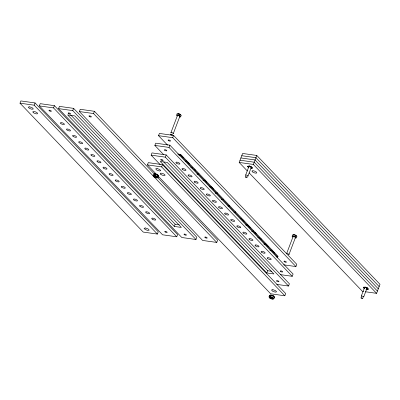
<?xml version="1.0" encoding="UTF-8"?>
<svg xmlns="http://www.w3.org/2000/svg" width="400" height="400" viewBox="0 0 400 400"><rect width="100%" height="100%" fill="white"/><g stroke="black" fill="none" stroke-linecap="round" stroke-linejoin="round"><path stroke-width="0.6" d="M273.41 296.205L273.66 296.28M20 103.185L20.855 100.94L35.04 102.94L158.255 231.82L157.4 234.07L143.215 232.07L20 103.185L34.185 105.185L157.4 234.07M34.185 105.185L35.04 102.94M39.36 105.915L40.215 103.665L54.4 105.665L177.61 234.545L176.76 236.795L162.575 234.795L39.36 105.915L53.545 107.91L176.76 236.795M53.545 107.91L54.4 105.665M58.575 108.62L59.43 106.375L73.615 108.37L196.83 237.255L195.975 239.5L181.79 237.505L58.575 108.62L72.76 110.62L195.975 239.5M72.76 110.62L73.615 108.37M157.745 177.545L217.63 240.185L216.775 242.43L202.59 240.435L79.375 111.55L80.23 109.305L94.415 111.3L154.73 174.39M216.775 242.43L93.565 113.55L94.415 111.3M157.2 174.995A1.4 0.46 20.8 0 0 156.935 174.825L147.44 164.9L148.295 162.65L162.48 164.65L285.69 293.53L284.84 295.78L270.655 293.78L158.21 176.165M160.185 164.625L151.14 155.16L151.99 152.91L166.18 154.91L289.39 283.79L288.54 286.04L276.82 284.39M163.455 154.435L154.84 145.42L155.69 143.175L169.88 145.17L293.09 274.055L292.24 276.3L280.52 274.65M167.585 145.145L158.54 135.68L159.39 133.435L173.575 135.43L296.79 264.315L295.935 266.56L283.6 264.825M153.11 175.79C154.835 175.085 156.905 176.135 158.1 177.48C156.505 178.475 154.035 177.32 153.11 175.79L153.675 174.265C154.795 173.045 159.73 175.435 158.08 176.055A2.335 0.765 20.8 0 0 156.89 174.445A2.335 0.765 20.8 0 0 154.03 174.23M154.39 175.42L154.945 173.95M154.525 175.44L155.08 173.97M170.92 132.71L177.465 115.475M156.885 176.265L157.445 174.795M157.01 176.34L157.57 174.87M173.315 133.545L179.865 116.315M284.84 295.78L161.625 166.895L162.48 164.65M288.54 286.04L165.325 157.16L166.18 154.91M292.24 276.3L169.025 147.42L169.88 145.17M295.935 266.56L172.725 137.68L173.575 135.43M158.095 177.535L158.66 176.01M180.665 154.43L278.055 256.3L277.77 257.05L180.38 155.18L180.665 154.43L177.71 154.015M186.755 160.8L186.47 161.545L185.285 161.38M192.84 167.165L192.555 167.915L190.78 167.665M174.27 226.425L67.655 114.91L74.75 115.91L181.365 227.425L174.27 226.425L175.125 224.18L70.67 114.92M198.925 173.53L198.64 174.28L196.87 174.03M205.015 179.9L204.73 180.65L202.955 180.4M211.1 186.265L210.815 187.015L209.635 186.85M217.185 192.635L216.905 193.38L215.13 193.13M223.275 199L222.99 199.75L221.215 199.5M247.37 171.01L239.185 162.45L242.6 153.46L256.785 155.455L380 284.34L376.585 293.33L365.485 291.765M229.36 205.365L229.075 206.115L227.895 205.95M245.59 175.21L248.865 166.595M247.99 176.05L251.26 167.43M376.585 293.33L253.37 164.445L256.785 155.455M235.45 211.735L235.165 212.485L233.98 212.315M241.535 218.1L241.25 218.85L240.07 218.685M247.62 224.465L247.335 225.215L245.565 224.965M253.71 230.835L253.425 231.585L251.65 231.335M259.795 237.2L259.51 237.95L257.74 237.7M265.885 243.57L265.6 244.315L263.825 244.065M271.97 249.935L271.685 250.685L269.91 250.435M266.83 272.965L160.22 161.445L167.31 162.445L273.925 273.965L266.83 272.965L267.685 270.72L163.66 161.91M268.945 296.955L269.515 295.43C271.38 294.37 275.77 296.25 273.93 298.7C272.385 299.765 269.065 298.04 269.225 296.945C270.91 296.215 272.84 297.45 273.945 298.675M270.225 296.59L270.785 295.115M286.585 253.695L293.13 236.46M270.36 296.605L270.92 295.135M272.72 297.435L273.28 295.96M288.98 254.53L295.525 237.3M272.85 297.505L273.41 296.035M361.255 296.195L364.53 287.58M363.65 297.03L367.145 287.84M269.5 295.455L269.825 295.65M274.505 297.205L274.22 297.185M252.325 167.795L250.645 167.805A2.335 0.765 20.8 0 0 252.235 167.8M368.16 288.96L366.48 288.97M251.15 168.54L252.525 168.2L251.345 166.965L248.785 166.07L247.41 166.415L248.59 167.645M273.705 296.38L273.425 296.395L273.86 296.535M178.385 114.03L179.005 114.005M79.375 111.55L93.565 113.55M158.54 135.68L172.725 137.68M241.745 155.705L255.93 157.705L379.145 286.585M154.84 145.42L169.025 147.42M240.895 157.955L255.08 159.95L378.29 288.835M240.04 160.2L254.225 162.2L377.44 291.08M239.185 162.45L253.37 164.445M178.61 154.93L180.38 155.18M151.14 155.16L165.325 157.16M147.44 164.9L161.625 166.895M157.675 175.32L158.11 175.405L157.73 175.27M175.125 224.18L179.26 224.76M276 256.8L277.77 257.05M267.685 270.72L271.825 271.3M363.635 291.505L362.4 291.33L249.095 172.815M273.34 296.305L273.945 296.575L273.54 296.515M157.615 175.255L158.025 175.37M365.96 289.35L366.985 289.705L368.36 289.365L367.18 288.13L364.625 287.235L363.245 287.575L364.035 288.4M248.92 167.06L247.93 166.255M364.63 288.155L363.765 287.42M181.34 155.54L183.185 157.47M187.43 161.905L189.27 163.835M194.255 169.045L195.36 170.2M205.69 181.005L206.795 182.165M211.775 187.375L213.62 189.3M242.58 219.595L244.055 221.135M248.295 225.575L250.14 227.505M255.12 232.715L256.23 233.87M260.47 238.31L261.21 239.08M266.56 244.675L268.4 246.605M272.645 251.04L274.49 252.97M179.855 114.375L180.085 114.765M156.285 174.53A1.4 0.46 20.8 0 1 156.625 174.665M293.445 236.885A1.275 0.42 20.8 0 1 293.6 236.285A1.275 0.42 20.8 0 1 295.34 236.98A1.275 0.42 20.8 0 1 294.88 237.46M286.61 253.815A1.275 0.42 20.8 0 1 288.145 253.81A1.275 0.42 20.8 0 1 288.595 254.71M292.635 235.385A2.335 0.765 20.8 0 1 294.9 235.075A2.335 0.765 20.8 0 1 296.685 236.855M293.5 234.945A1.485 0.49 20.8 0 1 295.19 234.97A1.485 0.49 20.8 0 1 296.145 236.035M292.855 236.995A2.335 0.765 20.8 0 1 292.975 235.785A2.335 0.765 20.8 0 1 296.27 237.145A2.335 0.765 20.8 0 1 295.01 237.88M269.87 295.395A2.335 0.765 20.8 0 1 272.445 295.49A2.335 0.765 20.8 0 1 274.16 297.11M272.12 295.695A1.4 0.46 20.8 0 1 272.46 295.83M254.95 232.855A1.695 0.56 20.8 0 1 255.095 233.05M212.105 188.08A1.695 0.56 20.8 0 1 212.345 188.29M177.6 115.745A1.275 0.42 20.8 0 1 178.02 115.305A1.275 0.42 20.8 0 1 179.615 115.945A1.275 0.42 20.8 0 1 179.475 116.495M170.95 132.835A1.275 0.42 20.8 0 1 172.48 132.825A1.275 0.42 20.8 0 1 172.93 133.725M176.97 114.4A2.335 0.765 20.8 0 1 179.235 114.09A2.335 0.765 20.8 0 1 181.02 115.87M177.865 113.835A1.485 0.49 20.8 0 1 179.525 113.985A1.485 0.49 20.8 0 1 180.605 114.96M177.195 116.01A2.335 0.765 20.8 0 1 177.31 114.8A2.335 0.765 20.8 0 1 180.605 116.16A2.335 0.765 20.8 0 1 179.345 116.895M245.725 175.48A1.275 0.42 20.8 0 1 246.235 175.05A1.275 0.42 20.8 0 1 247.855 175.78A1.275 0.42 20.8 0 1 247.345 176.205M248.955 167.15A2.335 0.765 20.8 0 1 247.94 166.09M249.125 165.795A2.335 0.765 20.8 0 1 249.66 165.905M248.965 166.69A1.4 0.46 20.8 0 1 249.43 166.21A1.4 0.46 20.8 0 1 251.185 166.91A1.4 0.46 20.8 0 1 251.03 167.515M250.825 166.58A1.275 0.42 20.8 0 1 251.19 167.32M248.985 166.325A1.275 0.42 20.8 0 1 249.035 166.225M249.92 166.22A1.275 0.42 20.8 0 1 250.54 166.44M368.12 288.56A2.335 0.765 20.8 0 1 366.45 288.975M364.79 288.315A2.335 0.765 20.8 0 1 364.12 286.965M364.96 286.96A2.335 0.765 20.8 0 1 365.5 287.07M367.155 287.73A2.335 0.765 20.8 0 1 367.595 288.015M364.805 287.855A1.4 0.46 20.8 0 1 365.365 287.385A1.4 0.46 20.8 0 1 367.145 288.185A1.4 0.46 20.8 0 1 366.58 288.66M365.76 287.385A1.275 0.42 20.8 0 1 367.145 288.13A1.275 0.42 20.8 0 1 366.57 288.485M361.39 296.465A1.275 0.42 20.8 0 1 362.505 296.185A1.275 0.42 20.8 0 1 363.465 297.19M29.6 106.81L28.225 107.15L29.405 108.385L31.96 109.28L33.34 108.94L32.155 107.705L29.6 106.81M157.04 168.52L155.665 168.865L156.845 170.1L159.4 170.99L160.775 170.65L159.595 169.415L157.04 168.52M145.435 227.975L144.06 228.315L145.24 229.55L147.8 230.445L149.175 230.105L147.995 228.87L145.435 227.975M272.875 289.685L271.5 290.025L272.68 291.26L275.235 292.155L276.61 291.815L275.43 290.58L272.875 289.685M168.415 140.525A1.275 0.42 20.8 0 0 170.455 141.06A1.275 0.42 20.8 0 0 169.09 140.025A1.275 0.42 20.8 0 0 168.415 140.525M284.25 261.69A1.275 0.42 20.8 0 0 286.29 262.225A1.275 0.42 20.8 0 0 284.93 261.19A1.275 0.42 20.8 0 0 284.25 261.69M160.88 174.4A2.545 0.835 20.8 0 0 164.935 175.42A2.545 0.835 20.8 0 0 162.13 173.345A2.545 0.835 20.8 0 0 160.88 174.4M153.925 176.81A2.335 0.765 20.8 0 0 157.64 177.745A2.335 0.765 20.8 0 0 155.07 175.845A2.335 0.765 20.8 0 0 153.925 176.81M154.57 176.805A1.4 0.46 20.8 0 0 156.805 177.365A1.4 0.46 20.8 0 0 155.26 176.225A1.4 0.46 20.8 0 0 154.57 176.805M154.705 176.69A1.275 0.42 20.8 0 0 156.73 177.2A1.275 0.42 20.8 0 0 155.33 176.165A1.275 0.42 20.8 0 0 154.705 176.69M269.76 297.975A2.335 0.765 20.8 0 0 273.48 298.91A2.335 0.765 20.8 0 0 270.905 297.01A2.335 0.765 20.8 0 0 269.76 297.975M270.41 297.97A1.4 0.46 20.8 0 0 272.64 298.53A1.4 0.46 20.8 0 0 271.095 297.39A1.4 0.46 20.8 0 0 270.41 297.97M270.54 297.855A1.275 0.42 20.8 0 0 272.57 298.365A1.275 0.42 20.8 0 0 271.165 297.33A1.275 0.42 20.8 0 0 270.54 297.855M170.845 134.63A1.02 0.335 20.8 0 0 172.465 135.04A1.02 0.335 20.8 0 0 171.345 134.21A1.02 0.335 20.8 0 0 170.845 134.63M161.015 160.005A1.275 0.42 20.8 0 0 163.055 160.54A1.275 0.42 20.8 0 0 161.695 159.505A1.275 0.42 20.8 0 0 161.015 160.005M276.85 281.17A1.275 0.42 20.8 0 0 278.89 281.705A1.275 0.42 20.8 0 0 277.53 280.67A1.275 0.42 20.8 0 0 276.85 281.17M200.725 188.56A2.12 0.7 20.8 0 0 204.125 189.45A2.12 0.7 20.8 0 0 201.855 187.725A2.12 0.7 20.8 0 0 200.725 188.56M206.81 194.925A2.12 0.7 20.8 0 0 210.21 195.815A2.12 0.7 20.8 0 0 207.94 194.09A2.12 0.7 20.8 0 0 206.81 194.925M237.245 226.76A2.12 0.7 20.8 0 0 240.645 227.65A2.12 0.7 20.8 0 0 238.375 225.925A2.12 0.7 20.8 0 0 237.245 226.76M231.16 220.39A2.12 0.7 20.8 0 0 234.555 221.285A2.12 0.7 20.8 0 0 232.29 219.555A2.12 0.7 20.8 0 0 231.16 220.39M218.985 207.66A2.12 0.7 20.8 0 0 222.385 208.55A2.12 0.7 20.8 0 0 220.115 206.825A2.12 0.7 20.8 0 0 218.985 207.66M243.33 233.125A2.12 0.7 20.8 0 0 246.73 234.015A2.12 0.7 20.8 0 0 244.465 232.29A2.12 0.7 20.8 0 0 243.33 233.125M249.42 239.495A2.12 0.7 20.8 0 0 252.82 240.385A2.12 0.7 20.8 0 0 250.55 238.66A2.12 0.7 20.8 0 0 249.42 239.495M261.595 252.225A2.12 0.7 20.8 0 0 264.99 253.12A2.12 0.7 20.8 0 0 262.725 251.39A2.12 0.7 20.8 0 0 261.595 252.225M176.375 163.09A2.12 0.7 20.8 0 0 179.775 163.98A2.12 0.7 20.8 0 0 177.505 162.255A2.12 0.7 20.8 0 0 176.375 163.09M164.715 150.265A1.275 0.42 20.8 0 0 166.755 150.8A1.275 0.42 20.8 0 0 165.395 149.765A1.275 0.42 20.8 0 0 164.715 150.265M280.55 271.43A1.275 0.42 20.8 0 0 282.59 271.965A1.275 0.42 20.8 0 0 281.23 270.93A1.275 0.42 20.8 0 0 280.55 271.43M267.68 258.595A2.12 0.7 20.8 0 0 271.08 259.485A2.12 0.7 20.8 0 0 268.81 257.76A2.12 0.7 20.8 0 0 267.68 258.595M182.465 169.455A2.12 0.7 20.8 0 0 185.86 170.345A2.12 0.7 20.8 0 0 183.595 168.62A2.12 0.7 20.8 0 0 182.465 169.455M188.55 175.825A2.12 0.7 20.8 0 0 191.95 176.715A2.12 0.7 20.8 0 0 189.68 174.99A2.12 0.7 20.8 0 0 188.55 175.825M194.635 182.19A2.12 0.7 20.8 0 0 198.035 183.08A2.12 0.7 20.8 0 0 195.77 181.355A2.12 0.7 20.8 0 0 194.635 182.19M212.895 201.29A2.12 0.7 20.8 0 0 216.295 202.18A2.12 0.7 20.8 0 0 214.03 200.455A2.12 0.7 20.8 0 0 212.895 201.29M225.07 214.025A2.12 0.7 20.8 0 0 228.47 214.915A2.12 0.7 20.8 0 0 226.2 213.19A2.12 0.7 20.8 0 0 225.07 214.025M255.505 245.86A2.12 0.7 20.8 0 0 258.905 246.75A2.12 0.7 20.8 0 0 256.635 245.025A2.12 0.7 20.8 0 0 255.505 245.86M33.44 112.685A2.545 0.835 20.8 0 0 37.495 113.705A2.545 0.835 20.8 0 0 34.69 111.635A2.545 0.835 20.8 0 0 33.44 112.685M85.245 149.05A2.12 0.7 20.8 0 0 88.645 149.94A2.12 0.7 20.8 0 0 86.375 148.215A2.12 0.7 20.8 0 0 85.245 149.05M91.33 155.42A2.12 0.7 20.8 0 0 94.73 156.31A2.12 0.7 20.8 0 0 92.465 154.585A2.12 0.7 20.8 0 0 91.33 155.42M121.765 187.255A2.12 0.7 20.8 0 0 125.165 188.145A2.12 0.7 20.8 0 0 122.895 186.42A2.12 0.7 20.8 0 0 121.765 187.255M115.68 180.885A2.12 0.7 20.8 0 0 119.08 181.775A2.12 0.7 20.8 0 0 116.81 180.05A2.12 0.7 20.8 0 0 115.68 180.885M103.505 168.15A2.12 0.7 20.8 0 0 106.905 169.045A2.12 0.7 20.8 0 0 104.635 167.315A2.12 0.7 20.8 0 0 103.505 168.15M127.855 193.62A2.12 0.7 20.8 0 0 131.25 194.51A2.12 0.7 20.8 0 0 128.985 192.785A2.12 0.7 20.8 0 0 127.855 193.62M133.94 199.985A2.12 0.7 20.8 0 0 137.34 200.88A2.12 0.7 20.8 0 0 135.07 199.15A2.12 0.7 20.8 0 0 133.94 199.985M146.115 212.72A2.12 0.7 20.8 0 0 149.515 213.61A2.12 0.7 20.8 0 0 147.245 211.885A2.12 0.7 20.8 0 0 146.115 212.72M60.895 123.585A2.12 0.7 20.8 0 0 64.295 124.475A2.12 0.7 20.8 0 0 62.03 122.75A2.12 0.7 20.8 0 0 60.895 123.585M49.235 110.76A1.275 0.42 20.8 0 0 51.275 111.295A1.275 0.42 20.8 0 0 49.915 110.26A1.275 0.42 20.8 0 0 49.235 110.76M165.07 231.925A1.275 0.42 20.8 0 0 167.11 232.46A1.275 0.42 20.8 0 0 165.75 231.425A1.275 0.42 20.8 0 0 165.07 231.925M152.2 219.09A2.12 0.7 20.8 0 0 155.6 219.98A2.12 0.7 20.8 0 0 153.33 218.255A2.12 0.7 20.8 0 0 152.2 219.09M66.985 129.95A2.12 0.7 20.8 0 0 70.385 130.84A2.12 0.7 20.8 0 0 68.115 129.115A2.12 0.7 20.8 0 0 66.985 129.95M73.07 136.32A2.12 0.7 20.8 0 0 76.47 137.21A2.12 0.7 20.8 0 0 74.2 135.485A2.12 0.7 20.8 0 0 73.07 136.32M79.16 142.685A2.12 0.7 20.8 0 0 82.555 143.575A2.12 0.7 20.8 0 0 80.29 141.85A2.12 0.7 20.8 0 0 79.16 142.685M97.42 161.785A2.12 0.7 20.8 0 0 100.815 162.675A2.12 0.7 20.8 0 0 98.55 160.95A2.12 0.7 20.8 0 0 97.42 161.785M109.59 174.52A2.12 0.7 20.8 0 0 112.99 175.41A2.12 0.7 20.8 0 0 110.725 173.685A2.12 0.7 20.8 0 0 109.59 174.52M140.025 206.355A2.12 0.7 20.8 0 0 143.425 207.245A2.12 0.7 20.8 0 0 141.16 205.52A2.12 0.7 20.8 0 0 140.025 206.355M68.455 113.47A1.275 0.42 20.8 0 0 70.49 114A1.275 0.42 20.8 0 0 69.13 112.965A1.275 0.42 20.8 0 0 68.455 113.47M184.29 234.63A1.275 0.42 20.8 0 0 186.33 235.165A1.275 0.42 20.8 0 0 184.965 234.13A1.275 0.42 20.8 0 0 184.29 234.63M89.255 116.4A1.275 0.42 20.8 0 0 91.29 116.93A1.275 0.42 20.8 0 0 89.93 115.895A1.275 0.42 20.8 0 0 89.255 116.4M205.09 237.56A1.275 0.42 20.8 0 0 207.13 238.095A1.275 0.42 20.8 0 0 205.765 237.06A1.275 0.42 20.8 0 0 205.09 237.56M245.515 177.13A1.02 0.335 20.8 0 0 247.135 177.54A1.02 0.335 20.8 0 0 246.015 176.71A1.02 0.335 20.8 0 0 245.515 177.13M252.625 171.945A2.545 0.835 20.8 0 0 256.68 172.97A2.545 0.835 20.8 0 0 253.875 170.895A2.545 0.835 20.8 0 0 252.625 171.945M361.175 298.115A1.02 0.335 20.8 0 0 362.8 298.525A1.02 0.335 20.8 0 0 361.68 297.695A1.02 0.335 20.8 0 0 361.175 298.115"/></g></svg>
